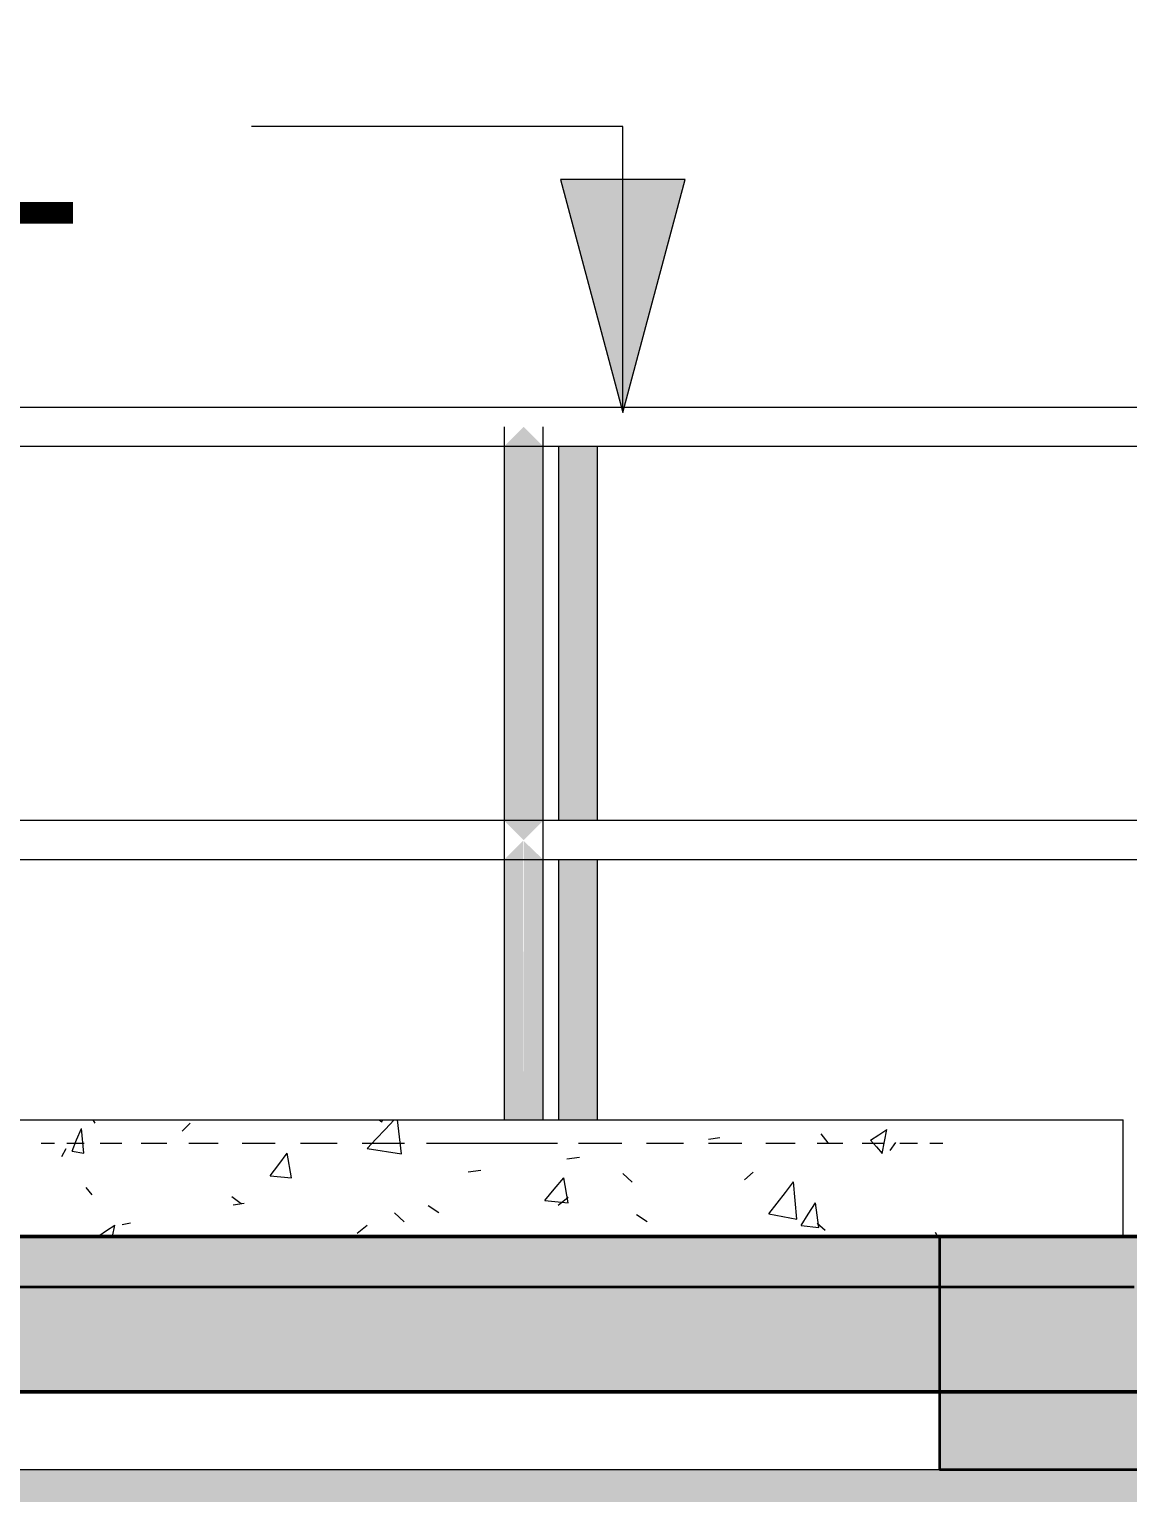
# Model space of a CAD drawing. Header units: millimetres. Extents: x -29259 to 87313, y -139821 to 46728.
# Drawn here: x 6815 to 8230, y -80781 to -78898 of the extents above; entities that cross this region are included whole.
import ezdxf

# ---------------------------------------------------------------- set-up
doc = ezdxf.new("R2010")
doc.units = ezdxf.units.MM
doc.linetypes.add('Centre', pattern=[31.75, 6.35, -4.7625, 15.875, -4.7625])
for name, color, linetype, lineweight in [('A-FLOR', 192, 'Continuous', 9), ('A-FLOR-HRAL', 11, 'Continuous', 9), ('A-FLOR-LEVL', 51, 'Continuous', 9), ('A-FLOR-PATT', 8, 'Continuous', 18), ('A-WALL', 113, 'Continuous', 18), ('A-WALL-PATT', 111, 'Continuous', 18), ('FF - R6 - Mech - Copy_dwg', 8, 'Continuous', 9), ('FF-BREAK THROUGH_dwg', 8, 'Continuous', 9), ('G-ANNO-TEXT', 231, 'Continuous', 9), ('Proposed Equipment', 1, 'Continuous', 9), ('S-BEAM', 12, 'Continuous', 9), ('S-COLS', 52, 'Continuous', 18)]:
    doc.layers.add(name, color=color, linetype=linetype, lineweight=lineweight)
doc.styles.add('Century Gothic_2', font='GOTHIC.TTF', dxfattribs={"width": 0.8, "height": 300})

# ---------------------------------------------------------------- blocks, each defined once
blk = doc.blocks.new('FP_14-SECTION AA')
at = {"layer": 'A-WALL-PATT', "color": 254, "lineweight": 9}
for p, q in [((10290.1, 3600), (10292.7, 3595.8)), ((10658.9, 3600), (10662.6, 3597.4)), ((10662.6, 3597.4), (10663.5, 3600)), ((10666.6, 3587.7), (10678.2, 3600)), ((10687.6, 3556), (10682.6, 3600)), ((10269.4, 3574.3), (10275.5, 3588.9)), ((10278.5, 3557.1), (10275.5, 3588.9)), ((10405.5, 3585.3), (10415.7, 3595.5)), ((10655, 3575.3), (10666.6, 3587.7)), ((11227.8, 3581.9), (11236.7, 3570.5)), ((11291.7, 3573.8), (11302.4, 3580.6)), ((11302.4, 3580.6), (11312.6, 3587.4)), ((11306.7, 3556.7), (11312.6, 3587.4)), ((10250.3, 3552.8), (10256.1, 3563)), ((10263.5, 3559.7), (10269.4, 3574.3)), ((10643.6, 3563), (10655, 3575.3)), ((10643.6, 3563), (10687.6, 3556)), ((11083.1, 3575), (11097.8, 3577.2)), ((11291.7, 3573.8), (11299.3, 3565.2)), ((11299.3, 3565.2), (11306.7, 3556.7)), ((11316.9, 3560.7), (11324.1, 3570.9)), ((10263.5, 3559.7), (10278.5, 3557.1)), ((10518.8, 3527.9), (10529.7, 3542.4)), ((10529.7, 3542.4), (10540.7, 3557)), ((10546, 3525.2), (10540.7, 3557)), ((10900.5, 3549.7), (10916.9, 3551.9)), ((10518.8, 3527.9), (10546, 3525.2)), ((10773.5, 3532.9), (10790.1, 3535.1)), ((10884.4, 3510.6), (10896.6, 3525.2)), ((10902.4, 3493.3), (10896.6, 3525.2)), ((10972.7, 3531), (10984.6, 3519.7)), ((11129.2, 3522.6), (11140.4, 3532.8)), ((10281.4, 3512.7), (10288.9, 3503.6)), ((10872.2, 3496), (10884.4, 3510.6)), ((11171.6, 3492.6), (11182.1, 3506.4)), ((11182.1, 3506.4), (11192.4, 3520.1)), ((11196.8, 3471.9), (11192.4, 3520.1)), ((10469.4, 3501.2), (10481.3, 3492.2)), ((10471.1, 3490.7), (10485.2, 3492.9)), ((10721.9, 3489.7), (10736, 3480.7)), ((10872.2, 3496), (10902.4, 3493.3)), ((10889.3, 3490.1), (10902.5, 3500.3)), ((11160.9, 3478.9), (11171.6, 3492.6)), ((11211.6, 3478.7), (11220.7, 3493.3)), ((11225, 3461.4), (11220.7, 3493.3)), ((10328.2, 3465.4), (10338.9, 3467.6)), ((10678.9, 3480.2), (10691.1, 3468.8)), ((10990.4, 3478.3), (11003.9, 3469.3)), ((11160.9, 3478.9), (11196.8, 3471.9)), ((11202.4, 3464.1), (11211.6, 3478.7)), ((11223, 3466.8), (11233.3, 3457.8)), ((10263.5, 3450), (10266.4, 3450.8)), ((10297.8, 3450.6), (10308, 3457.4)), ((10297.8, 3450.6), (10298.3, 3450)), ((10308, 3457.4), (10318.7, 3464.3)), ((10315.8, 3450), (10318.7, 3464.3)), ((10630.7, 3454.3), (10643.5, 3464.5)), ((11202.4, 3464.1), (11225, 3461.4)), ((11374.9, 3455.4), (11377.9, 3450))]:
    blk.add_line(p, q, dxfattribs=at)
blk = doc.blocks.new('Roaster Building_ST_RVT2022_detached_rvt-1-SECTION AA')
at = {"layer": 'S-BEAM', "lineweight": 5}
blk.add_hatch(color=256, dxfattribs=at).paths.add_polyline_path([(11555.1, 3150), (11680.5, 3150), (11680.5, 3450), (11380.5, 3450), (11380.5, 3150)])
at = {"layer": 'A-FLOR', "color": 90, "lineweight": 35}
for p, q in [((11781.2, 3450), (8789.6, 3450)), ((8789.6, 3250), (11781.2, 3250))]:
    blk.add_line(p, q, dxfattribs=at)
at = {"layer": 'A-WALL', "color": 250, "lineweight": 9}
blk.add_line((10218.1, 3600), (11390.7, 3600), dxfattribs=at)
at = {"layer": 'S-BEAM', "color": 90, "lineweight": 35}
for p, q in [((11631.1, 3450), (11380.5, 3450)), ((11380.5, 3450), (11380.5, 3150)), ((11380.5, 3150), (11680.5, 3150))]:
    blk.add_line(p, q, dxfattribs=at)
at = {"layer": 'S-BEAM', "color": 250}
blk.add_line((9350.9, 3150), (11380.5, 3150), dxfattribs=at)
at = {"layer": 'S-COLS', "color": 250, "lineweight": 9}
for p, q in [((9991.9, 3600), (10218.4, 3600)), ((11390.4, 3600), (11616.9, 3600)), ((11616.9, 3450), (11616.9, 3600))]:
    blk.add_line(p, q, dxfattribs=at)
at = {"layer": 'A-WALL', "color": 250, "lineweight": 9}
blk.add_blockref('FP_14-SECTION AA', (0, 0), dxfattribs=at)
blk = doc.blocks.new('Roaster Building_ST_RVT2022 _SST__rvt-1-SECTION AA')
at = {"layer": 'A-FLOR-PATT', "lineweight": 9}
h = blk.add_hatch(color=254, dxfattribs=at)
h.paths.add_polyline_path([(9877.7, 3250), (11781.2, 3250), (11781.2, 3450), (8789.6, 3450), (8789.6, 3250), (9784.5, 3250)])
h.paths.add_polyline_path([(5777.2, 3250), (6270, 3250), (6270, 3450), (5750, 3450), (5750, 3250)])
h.paths.add_polyline_path([(6600, 3250), (6812.2, 3250), (6812.2, 3450), (6600, 3450), (6600, 3315.1)])
h.paths.add_polyline_path([(13900, 3250), (13900, 3385), (14300, 3385), (14300, 3450), (13618.8, 3450), (13618.8, 3250), (13884.9, 3250)])
at = {"layer": 'S-BEAM', "lineweight": 5}
blk.add_hatch(color=50, dxfattribs=at).paths.add_polyline_path([(6300, 2850), (13700, 2850), (13700, 3150), (6300, 3150), (6300, 3131.1)])
at = {"layer": 'A-FLOR', "color": 255, "lineweight": 50}
for p, q in [((11781.2, 3450), (8789.6, 3450)), ((8789.6, 3250), (11781.2, 3250))]:
    blk.add_line(p, q, dxfattribs=at)
blk = doc.blocks.new('FF-BREAK THROUGH_dwg-775165-SECTION AA')
at = {"color": 30, "lineweight": 9}
for p, q in [((0, 3450), (13700, 3450)), ((6300, 3450), (13621, 3450))]:
    blk.add_line(p, q, dxfattribs=at)
at = {"color": 30, "lineweight": 9, "flags": 128}
blk.add_lwpolyline([(14300, 3450), (13700, 3450), (6300, 3450)], dxfattribs=at)
blk = doc.blocks.new('FF - R6 - Mech - Copy_dwg_A$C7f554317-775355-SECTION AA')
at = {"layer": 'Proposed Equipment'}
for p, q in [((10229.2, 3450), (10209.3, 3450)), ((10209.3, 3450), (10229.2, 3450)), ((10229.2, 3450), (10209.3, 3450)), ((10209.3, 3450), (10229.2, 3450)), ((10219, 3450), (10214, 3450)), ((10214, 3450), (10219, 3450)), ((10219, 3450), (10214, 3450)), ((10214, 3450), (10219, 3450)), ((10214.2, 3450), (10219.9, 3450)), ((10219.9, 3450), (10214.2, 3450)), ((10219, 3450), (10240.3, 3450)), ((10219, 3450), (10240.3, 3450)), ((10219, 3450), (10259.7, 3450)), ((10219, 3450), (10231.6, 3450)), ((10219, 3450), (10221.3, 3450)), ((10219, 3450), (10221.3, 3450)), ((10562, 3450), (10258.1, 3450)), ((10258.1, 3450), (10562, 3450)), ((10280.3, 3450), (10260.4, 3450)), ((10260.4, 3450), (10280.3, 3450)), ((10280.3, 3450), (10260.4, 3450)), ((10260.4, 3450), (10280.3, 3450)), ((10260.7, 3450), (10276.2, 3450)), ((10276.2, 3450), (10260.7, 3450)), ((10347, 3450), (10368.1, 3450)), ((10368.1, 3450), (10347, 3450)), ((10368.9, 3450), (10349, 3450)), ((10349, 3450), (10368.9, 3450)), ((10368.9, 3450), (10349, 3450)), ((10349, 3450), (10368.9, 3450)), ((10464, 3450), (10354, 3450)), ((10449.9, 3450), (10471, 3450)), ((10471, 3450), (10449.9, 3450)), ((10471.1, 3450), (10451.2, 3450)), ((10451.2, 3450), (10471.1, 3450)), ((10471.1, 3450), (10451.2, 3450)), ((10451.2, 3450), (10471.1, 3450)), ((10559.7, 3450), (10539.8, 3450)), ((10539.8, 3450), (10559.7, 3450)), ((10559.7, 3450), (10539.8, 3450)), ((10539.8, 3450), (10559.7, 3450)), ((10541.8, 3450), (10557.3, 3450)), ((10557.3, 3450), (10541.8, 3450)), ((10558.3, 3450), (10599, 3450)), ((10558.5, 3450), (10558.5, 3450)), ((10560.5, 3450), (10560.5, 3450)), ((10578.2, 3450), (10586.4, 3450)), ((10600, 3450), (10586.4, 3450)), ((10599, 3450), (10586.4, 3450)), ((10589.6, 3450), (10599, 3450)), ((10599, 3450), (10589.6, 3450)), ((10610.8, 3450), (10590.9, 3450)), ((10590.9, 3450), (10610.8, 3450)), ((10610.8, 3450), (10590.9, 3450)), ((10590.9, 3450), (10610.8, 3450)), ((10603.8, 3450), (10598.1, 3450)), ((10598.1, 3450), (10603.8, 3450)), ((10598.5, 3450), (10599, 3450)), ((10598.5, 3450), (10599, 3450)), ((10598.5, 3450), (10608.5, 3450)), ((10598.5, 3450), (10608.5, 3450)), ((10600, 3450), (10625.5, 3450)), ((10625.5, 3450), (10634.4, 3450)), ((10632.5, 3450), (10625.5, 3450)), ((10691, 3450), (10627, 3450)), ((10627, 3450), (10630.8, 3450)), ((10651, 3450), (10631, 3450)), ((10631.1, 3450), (10642.5, 3450)), ((10642.5, 3450), (10631.1, 3450)), ((10631.3, 3450), (10640, 3450)), ((10640, 3450), (10631.3, 3450)), ((10631.3, 3450), (10639.1, 3450)), ((10639.1, 3450), (10631.3, 3450)), ((10631.5, 3450), (10631.5, 3450)), ((10632.3, 3450), (10649.8, 3450)), ((10634.3, 3450), (10634.3, 3450)), ((10774.5, 3450), (10635.1, 3450)), ((10774.5, 3450), (10635.1, 3450)), ((10774.5, 3450), (10635.1, 3450)), ((10774.5, 3450), (10635.2, 3450)), ((10774.5, 3450), (10635.2, 3450)), ((10774.5, 3450), (10635.2, 3450)), ((10774.5, 3450), (10635.2, 3450)), ((10651.3, 3450), (10691, 3450)), ((10671.5, 3450), (10671.5, 3450)), ((10686.5, 3450), (10686.5, 3450)), ((10691, 3450), (10809.5, 3450)), ((10691, 3450), (10809.5, 3450)), ((10726.5, 3450), (10726.5, 3450)), ((10741.5, 3450), (10741.5, 3450)), ((10865, 3450), (10774.5, 3450)), ((10774.5, 3450), (10842, 3450)), ((10809.5, 3450), (10809.5, 3450)), ((10809.5, 3450), (10809.5, 3450)), ((10809.5, 3450), (10830.5, 3450)), ((10830.5, 3450), (10809.5, 3450)), ((10828, 3450), (10812, 3450)), ((10812, 3450), (10828, 3450)), ((10812, 3450), (10813.2, 3450)), ((10813.2, 3450), (10812, 3450)), ((10813.1, 3450), (10813, 3450)), ((10813, 3450), (10813.1, 3450)), ((10813.1, 3450), (10818.6, 3450)), ((10818.6, 3450), (10813.1, 3450)), ((10814, 3450), (10820, 3450)), ((10820, 3450), (10814, 3450)), ((10814, 3450), (10820, 3450)), ((10820, 3450), (10814, 3450)), ((10815, 3450), (10815.1, 3450)), ((10815.1, 3450), (10815, 3450)), ((10815.1, 3450), (10818.6, 3450)), ((10818.6, 3450), (10815.1, 3450)), ((10824, 3450), (10818, 3450)), ((10818, 3450), (10824, 3450)), ((10824, 3450), (10818, 3450)), ((10818, 3450), (10824, 3450)), ((10823, 3450), (10818.5, 3450)), ((10818.5, 3450), (10823, 3450)), ((10823, 3450), (10818.5, 3450)), ((10818.5, 3450), (10823, 3450)), ((10821.4, 3450), (10818.6, 3450)), ((10818.6, 3450), (10821.4, 3450)), ((10826, 3450), (10820, 3450)), ((10820, 3450), (10826, 3450)), ((10826, 3450), (10820, 3450)), ((10820, 3450), (10826, 3450)), ((10821.4, 3450), (10824.9, 3450)), ((10821.4, 3450), (10826.9, 3450)), ((10824.9, 3450), (10821.4, 3450)), ((10826.9, 3450), (10821.4, 3450)), ((10824.5, 3450), (10824.5, 3450)), ((10824.5, 3450), (10824.5, 3450)), ((10824.9, 3450), (10825, 3450)), ((10825, 3450), (10824.9, 3450)), ((10826.8, 3450), (10828, 3450)), ((10828, 3450), (10826.8, 3450)), ((10827, 3450), (10826.9, 3450)), ((10826.9, 3450), (10827, 3450)), ((10826.9, 3450), (10840, 3450)), ((10826.9, 3450), (10840, 3450)), ((10830.5, 3450), (10830.5, 3450)), ((10830.5, 3450), (10830.5, 3450)), ((10851.3, 3450), (10840, 3450)), ((10840, 3450), (10850.5, 3450)), ((10851.3, 3450), (10840, 3450)), ((10840, 3450), (10850.5, 3450)), ((10848.9, 3450), (10840, 3450)), ((10851.3, 3450), (10840, 3450)), ((10840, 3450), (10850.5, 3450)), ((10840, 3450), (10849.6, 3450)), ((10848.9, 3450), (10853, 3450)), ((10853, 3450), (10852.5, 3450)), ((10853, 3450), (10853, 3450))]:
    blk.add_line(p, q, dxfattribs=at)
at = {"layer": 'Proposed Equipment', "flags": 128}
for points in [[(10259.7, 3450), (10240.3, 3450), (10231.6, 3450)], [(10586.4, 3450), (10577.7, 3450), (10558.3, 3450)], [(10625.5, 3450), (10634.5, 3450), (10634.3, 3450), (10635.2, 3450), (10635, 3450)], [(10774.5, 3450), (10741.5, 3450), (10741.5, 3450), (10741.5, 3450), (10726.5, 3450), (10726.5, 3450), (10726.5, 3450), (10686.5, 3450), (10686.5, 3450), (10686.5, 3450), (10671.5, 3450), (10671.5, 3450), (10671.5, 3450), (10635, 3450)], [(10774.5, 3450), (10741.5, 3450), (10741.5, 3450), (10726.5, 3450), (10726.5, 3450), (10686.5, 3450), (10686.5, 3450), (10671.5, 3450), (10671.5, 3450), (10635.2, 3450)], [(10772.2, 3450), (10772.6, 3450), (10774.5, 3450)], [(10828, 3450), (10822, 3450), (10818, 3450), (10812, 3450)], [(10812, 3450), (10818, 3450), (10822, 3450), (10828, 3450)], [(10812, 3450), (10818, 3450), (10822, 3450), (10828, 3450)], [(10828, 3450), (10822, 3450), (10818, 3450), (10812, 3450)], [(10821.3, 3450), (10818.7, 3450), (10818.6, 3450)], [(10821.3, 3450), (10821.4, 3450), (10818.7, 3450)]]:
    blk.add_lwpolyline(points, dxfattribs=at)
at = {"layer": 'Proposed Equipment'}
for points in [[(10241.7, 3450), (10241.2, 3450), (10240.8, 3450), (10240.3, 3450)], [(10240.3, 3450), (10240.8, 3450), (10241.2, 3450), (10241.7, 3450)], [(10600, 3450), (10608.5, 3450), (10617, 3450), (10625.5, 3450)], [(10600, 3450), (10608.5, 3450), (10617, 3450), (10625.5, 3450)], [(10600, 3450), (10608.5, 3450), (10617, 3450), (10625.5, 3450)], [(10600, 3450), (10608.5, 3450), (10617, 3450), (10625.5, 3450)], [(10632.5, 3450), (10633.3, 3450), (10634.2, 3450), (10635, 3450)], [(10632.5, 3450), (10633.4, 3450), (10634.2, 3450), (10635.1, 3450)], [(10632.5, 3450), (10633.4, 3450), (10634.2, 3450), (10635.1, 3450)], [(10632.5, 3450), (10633.3, 3450), (10634.2, 3450), (10635, 3450)], [(10632.5, 3450), (10633.3, 3450), (10634.2, 3450), (10635, 3450)], [(10632.5, 3450), (10633.3, 3450), (10634.2, 3450), (10635, 3450)], [(10635, 3450), (10634.2, 3450), (10633.3, 3450), (10632.5, 3450)], [(10811.3, 3450), (10811.2, 3450), (10811.2, 3450), (10811.2, 3450)], [(10811.2, 3450), (10811.2, 3450), (10811.2, 3450), (10811.3, 3450)], [(10813, 3450), (10812.9, 3450), (10812.9, 3450), (10812.8, 3450)], [(10812.8, 3450), (10812.9, 3450), (10812.9, 3450), (10813, 3450)], [(10827.2, 3450), (10827.1, 3450), (10827.1, 3450), (10827, 3450)], [(10827, 3450), (10827.1, 3450), (10827.1, 3450), (10827.2, 3450)], [(10828.8, 3450), (10828.8, 3450), (10828.8, 3450), (10828.7, 3450)], [(10828.8, 3450), (10828.8, 3450), (10828.8, 3450), (10828.7, 3450)], [(10828.7, 3450), (10828.8, 3450), (10828.8, 3450), (10828.8, 3450)]]:
    blk.add_open_spline(points, degree=3, dxfattribs=at)
for points, weights in [([(10576.5, 3450), (10577.3, 3450), (10578.2, 3450)], [1.01856435682, 1.00944496962, 1.00000000045]), ([(10632.5, 3450), (10633.7, 3450), (10635.1, 3450)], [1.0124830609, 1.02773870125, 1.04169933554]), ([(10634.3, 3450), (10634.7, 3450), (10635, 3450)], [1.01069611649, 1.01439356636, 1.01800689668])]:
    blk.add_rational_spline(points, weights, degree=2, dxfattribs=at)
for points, knots in [([(10589.8, 3450), (10590.8, 3450), (10591.8, 3450), (10594.7, 3450), (10596.6, 3450), (10598.5, 3450)], [3.621811, 3.621811, 3.621811, 3.621811, 4.783727, 4.783727, 6.996747, 6.996747, 6.996747, 6.996747]), ([(10598.5, 3450), (10596.6, 3450), (10594.7, 3450), (10591.8, 3450), (10590.8, 3450), (10589.8, 3450)], [-6.993408, -6.993408, -6.993408, -6.993408, -4.783475, -4.783475, -3.621627, -3.621627, -3.621627, -3.621627]), ([(10641, 3450), (10639.7, 3450), (10638.3, 3450), (10635.8, 3450), (10634.7, 3450), (10632.8, 3450), (10632.1, 3450), (10631, 3450), (10630.8, 3450), (10630.8, 3450)], [-6.201758, -6.201758, -6.201758, -6.201758, -5.814128, -5.814128, -5.426499, -5.426499, -5.038909, -5.038909, -4.651318, -4.651318, -4.651318, -4.651318]), ([(10631.1, 3450), (10631.9, 3450), (10632.8, 3450), (10634.5, 3450), (10635.3, 3450), (10637.8, 3450), (10639.3, 3450), (10641.3, 3450), (10642, 3450), (10642.6, 3450)], [-8.152519, -8.152519, -8.152519, -8.152519, -7.906724, -7.906724, -7.651628, -7.651628, -7.141435, -7.141435, -6.798416, -6.798416, -6.798416, -6.798416]), ([(10642.6, 3450), (10642, 3450), (10641.3, 3450), (10639.3, 3450), (10637.8, 3450), (10635.3, 3450), (10634.5, 3450), (10632.8, 3450), (10631.9, 3450), (10631.1, 3450)], [-5.444314, -5.444314, -5.444314, -5.444314, -5.101295, -5.101295, -4.591103, -4.591103, -4.336006, -4.336006, -4.090212, -4.090212, -4.090212, -4.090212]), ([(10635, 3450), (10635, 3450), (10635, 3450), (10635, 3450), (10635.1, 3450), (10635.1, 3450), (10635.1, 3450), (10635.1, 3450), (10635.2, 3450), (10635.2, 3450), (10635.2, 3450), (10635.2, 3450), (10635.2, 3450), (10635.2, 3450), (10635.2, 3450), (10635.2, 3450), (10635.1, 3450), (10635.1, 3450), (10635.1, 3450), (10635.1, 3450), (10635.1, 3450)], [-0.0174148, -0.0174148, -0.0174148, -0.0174148, 0, 0, 0, 0.0307623, 0.0307623, 0.0615246, 0.0615246, 0.0918943, 0.0918943, 0.122264, 0.122264, 0.1526337, 0.1526337, 0.1830034, 0.1830034, 0.2137657, 0.2137657, 0.2263952, 0.2263952, 0.2263952, 0.2263952]), ([(10635, 3450), (10635, 3450), (10635, 3450), (10635, 3450), (10635.1, 3450), (10635.1, 3450), (10635.1, 3450), (10635.1, 3450), (10635.2, 3450), (10635.2, 3450), (10635.2, 3450), (10635.2, 3450), (10635.2, 3450), (10635.2, 3450), (10635.2, 3450), (10635.2, 3450), (10635.1, 3450), (10635.1, 3450), (10635.1, 3450), (10635.1, 3450), (10635.1, 3450)], [-0.01237, -0.01237, -0.01237, -0.01237, 0, 0, 0, 0.0307623, 0.0307623, 0.0615246, 0.0615246, 0.0918943, 0.0918943, 0.122264, 0.122264, 0.1526337, 0.1526337, 0.1830034, 0.1830034, 0.2137657, 0.2137657, 0.2314328, 0.2314328, 0.2314328, 0.2314328]), ([(10635, 3450), (10635, 3450), (10635, 3450), (10635, 3450), (10635.1, 3450), (10635.1, 3450), (10635.1, 3450), (10635.1, 3450), (10635.2, 3450), (10635.2, 3450), (10635.2, 3450), (10635.2, 3450), (10635.2, 3450), (10635.2, 3450), (10635.2, 3450), (10635.2, 3450), (10635.1, 3450), (10635.1, 3450), (10635.1, 3450), (10635.1, 3450), (10635, 3450)], [-0.0073156, -0.0073156, -0.0073156, -0.0073156, 0, 0, 0, 0.0307623, 0.0307623, 0.0615246, 0.0615246, 0.0918943, 0.0918943, 0.122264, 0.122264, 0.1526337, 0.1526337, 0.1830034, 0.1830034, 0.2137657, 0.2137657, 0.2364772, 0.2364772, 0.2364772, 0.2364772]), ([(10635, 3450), (10635, 3450), (10635, 3450), (10635, 3450), (10635.1, 3450), (10635.1, 3450), (10635.1, 3450), (10635.1, 3450), (10635.2, 3450), (10635.2, 3450), (10635.2, 3450), (10635.2, 3450), (10635.2, 3450), (10635.2, 3450), (10635.2, 3450), (10635.2, 3450), (10635.1, 3450), (10635.1, 3450), (10635.1, 3450), (10635.1, 3450), (10635, 3450)], [-0.0022085, -0.0022085, -0.0022085, -0.0022085, 0, 0, 0, 0.0307623, 0.0307623, 0.0615246, 0.0615246, 0.0918943, 0.0918943, 0.122264, 0.122264, 0.1526337, 0.1526337, 0.1830034, 0.1830034, 0.2137657, 0.2137657, 0.2415707, 0.2415707, 0.2415707, 0.2415707]), ([(10635, 3450), (10635, 3450), (10635, 3450), (10635, 3450), (10635.1, 3450), (10635.1, 3450), (10635.1, 3450), (10635.1, 3450), (10635.2, 3450), (10635.2, 3450), (10635.2, 3450), (10635.2, 3450), (10635.2, 3450), (10635.2, 3450), (10635.2, 3450), (10635.2, 3450), (10635.1, 3450), (10635.1, 3450), (10635.1, 3450), (10635.1, 3450), (10635.1, 3450)], [-0.0224917, -0.0224917, -0.0224917, -0.0224917, 0, 0, 0, 0.0307623, 0.0307623, 0.0615246, 0.0615246, 0.0918943, 0.0918943, 0.122264, 0.122264, 0.1526337, 0.1526337, 0.1830034, 0.1830034, 0.2137657, 0.2137657, 0.2213227, 0.2213227, 0.2213227, 0.2213227]), ([(10651.3, 3450), (10651.3, 3450), (10651, 3450), (10649.9, 3450), (10649.2, 3450), (10647.3, 3450), (10646.2, 3450), (10643.7, 3450), (10642.3, 3450), (10641, 3450)], [-1.550439, -1.550439, -1.550439, -1.550439, -1.162849, -1.162849, -0.775259, -0.775259, -0.387629, -0.387629, 0, 0, 0, 0]), ([(10809.5, 3450), (10809.5, 3450), (10809.5, 3450), (10809.5, 3450), (10809.6, 3450), (10809.9, 3450), (10810.1, 3450), (10810.4, 3450), (10810.6, 3450), (10811, 3450), (10811.1, 3450), (10811.2, 3450)], [0.3470417, 0.3470417, 0.3470417, 0.3470417, 0.3550728, 0.3550728, 0.4443708, 0.4443708, 0.5177198, 0.5177198, 0.580134, 0.580134, 0.6053015, 0.6053015, 0.6053015, 0.6053015]), ([(10811.2, 3450), (10811.1, 3450), (10811, 3450), (10810.6, 3450), (10810.5, 3450), (10810.1, 3450), (10809.9, 3450), (10809.7, 3450), (10809.6, 3450), (10809.5, 3450), (10809.5, 3450), (10809.5, 3450)], [0.6645819, 0.6645819, 0.6645819, 0.6645819, 0.6903646, 0.6903646, 0.7484747, 0.7484747, 0.817181, 0.817181, 0.9006985, 0.9006985, 0.9313311, 0.9313311, 0.9313311, 0.9313311]), ([(10810.6, 3450), (10810.6, 3450), (10810.6, 3450), (10810.6, 3450), (10810.7, 3450), (10810.8, 3450), (10810.8, 3450), (10810.9, 3450), (10811, 3450), (10811.1, 3450), (10811.1, 3450), (10811.1, 3450)], [-0.00036241, -0.00036241, -0.00036241, -0.00036241, 0, 0, 0.01604487, 0.01604487, 0.03179086, 0.03179086, 0.05035722, 0.05035722, 0.07247773, 0.07247773, 0.07247773, 0.07247773]), ([(10810.6, 3450), (10810.6, 3450), (10810.7, 3450), (10810.7, 3450), (10810.8, 3450), (10810.8, 3450), (10810.8, 3450), (10810.8, 3450), (10810.8, 3450), (10810.9, 3450), (10810.9, 3450), (10810.9, 3450), (10811, 3450), (10811, 3450), (10811, 3450), (10811, 3450), (10811.1, 3450), (10811.1, 3450), (10811.1, 3450)], [0, 0, 0, 0, 0.25, 0.25, 0.25, 0.375, 0.375, 0.375, 0.5, 0.5, 0.5, 0.625, 0.625, 0.625, 0.75, 0.75, 0.75, 1, 1, 1, 1]), ([(10811.1, 3450), (10811.2, 3450), (10811.2, 3450), (10811.2, 3450), (10811.2, 3450), (10811.2, 3450), (10811.2, 3450), (10811.2, 3450), (10811.2, 3450), (10811.2, 3450), (10811.2, 3450), (10811.3, 3450), (10811.3, 3450), (10811.3, 3450), (10811.3, 3450), (10811.3, 3450)], [0.00002746, 0.00002746, 0.00002746, 0.00002746, 0.01222691, 0.01222691, 0.01222691, 0.01719964, 0.01719964, 0.01719964, 0.02466739, 0.02466739, 0.02466739, 0.03698889, 0.03698889, 0.03698889, 0.04936363, 0.04936363, 0.04936363, 0.04936363]), ([(10811.3, 3450), (10811.3, 3450), (10811.3, 3450), (10811.3, 3450), (10811.2, 3450), (10811.2, 3450), (10811.2, 3450), (10811.2, 3450), (10811.2, 3450), (10811.1, 3450)], [0.00000002, 0.00000002, 0.00000002, 0.00000002, 0.0123165, 0.0123165, 0.02457868, 0.02457868, 0.0369766, 0.0369766, 0.04916506, 0.04916506, 0.04916506, 0.04916506]), ([(10812.7, 3450), (10812.7, 3450), (10812.7, 3450), (10812.1, 3450), (10811.7, 3450), (10811.3, 3450)], [0.2299188, 0.2299188, 0.2299188, 0.2299188, 0.2410744, 0.2410744, 0.4752981, 0.4752981, 0.4752981, 0.4752981]), ([(10811.3, 3450), (10811.3, 3450), (10811.4, 3450), (10811.6, 3450), (10811.8, 3450), (10812, 3450)], [0.5539083, 0.5539083, 0.5539083, 0.5539083, 0.5824663, 0.5824663, 0.6711291, 0.6711291, 0.6711291, 0.6711291]), ([(10811.3, 3450), (10811.7, 3450), (10812.1, 3450), (10812.7, 3450), (10812.7, 3450), (10812.7, 3450)], [-0.4752981, -0.4752981, -0.4752981, -0.4752981, -0.2410744, -0.2410744, -0.2299188, -0.2299188, -0.2299188, -0.2299188]), ([(10812, 3450), (10811.8, 3450), (10811.6, 3450), (10811.4, 3450), (10811.3, 3450), (10811.3, 3450)], [3.2313378, 3.2313378, 3.2313378, 3.2313378, 3.3200007, 3.3200007, 3.3485586, 3.3485586, 3.3485586, 3.3485586]), ([(10811.9, 3450), (10811.8, 3450), (10811.8, 3450), (10811.7, 3450), (10811.7, 3450), (10811.6, 3450), (10811.5, 3450), (10811.5, 3450), (10811.5, 3450), (10811.5, 3450)], [-0.18093663, -0.18093663, -0.18093663, -0.18093663, -0.16844236, -0.16844236, -0.14627135, -0.14627135, -0.11547993, -0.11547993, -0.09782676, -0.09782676, -0.09782676, -0.09782676]), ([(10811.5, 3450), (10811.5, 3450), (10811.5, 3450), (10811.6, 3450), (10811.6, 3450), (10811.7, 3450), (10811.7, 3450), (10811.9, 3450), (10811.9, 3450), (10812, 3450)], [-0.07543835, -0.07543835, -0.07543835, -0.07543835, -0.05655688, -0.05655688, -0.0376754, -0.0376754, -0.0188377, -0.0188377, 0, 0, 0, 0]), ([(10811.5, 3450), (10811.5, 3450), (10811.5, 3450), (10811.5, 3450), (10811.5, 3450), (10811.6, 3450), (10811.6, 3450), (10811.7, 3450), (10811.8, 3450), (10811.8, 3450), (10811.9, 3450), (10811.9, 3450)], [-0.2904284, -0.2904284, -0.2904284, -0.2904284, -0.28814819, -0.28814819, -0.2560913, -0.2560913, -0.23207559, -0.23207559, -0.21412787, -0.21412787, -0.2067707, -0.2067707, -0.2067707, -0.2067707]), ([(10812, 3450), (10811.9, 3450), (10811.9, 3450), (10811.7, 3450), (10811.7, 3450), (10811.6, 3450), (10811.6, 3450), (10811.5, 3450), (10811.5, 3450), (10811.5, 3450)], [-0.15113362, -0.15113362, -0.15113362, -0.15113362, -0.13229592, -0.13229592, -0.11345822, -0.11345822, -0.09457674, -0.09457674, -0.07569526, -0.07569526, -0.07569526, -0.07569526]), ([(10811.9, 3450), (10811.9, 3450), (10811.9, 3450), (10812, 3450), (10812, 3450), (10812, 3450)], [-0.01245138, -0.01245138, -0.01245138, -0.01245138, -0.00628408, -0.00628408, -0.00006463, -0.00006463, -0.00006463, -0.00006463]), ([(10812, 3450), (10812, 3450), (10812, 3450), (10811.9, 3450), (10811.9, 3450), (10811.9, 3450)], [-0.01238665, -0.01238665, -0.01238665, -0.01238665, -0.00616603, -0.00616603, 0, 0, 0, 0]), ([(10812, 3450), (10812, 3450), (10812, 3450), (10812, 3450), (10812.1, 3450), (10812.1, 3450)], [0.000177493, 0.000177493, 0.000177493, 0.000177493, 0.003996767, 0.003996767, 0.008025978, 0.008025978, 0.008025978, 0.008025978]), ([(10812.1, 3450), (10812.1, 3450), (10812, 3450), (10812, 3450), (10812, 3450), (10812, 3450)], [0.000027757, 0.000027757, 0.000027757, 0.000027757, 0.004057544, 0.004057544, 0.007875856, 0.007875856, 0.007875856, 0.007875856]), ([(10812.3, 3450), (10812.3, 3450), (10812.3, 3450), (10812.2, 3450), (10812.1, 3450), (10812.1, 3450)], [0.00005577, 0.00005577, 0.00005577, 0.00005577, 0.00711287, 0.00711287, 0.01192387, 0.01192387, 0.01192387, 0.01192387]), ([(10812.1, 3450), (10812.1, 3450), (10812.2, 3450), (10812.2, 3450), (10812.3, 3450), (10812.3, 3450)], [0.00044711, 0.00044711, 0.00044711, 0.00044711, 0.01626963, 0.01626963, 0.0415845, 0.0415845, 0.0415845, 0.0415845]), ([(10812.8, 3450), (10812.8, 3450), (10812.8, 3450), (10812.8, 3450), (10812.8, 3450), (10812.7, 3450), (10812.7, 3450)], [0.10119705, 0.10119705, 0.10119705, 0.10119705, 0.10923505, 0.10923505, 0.10923505, 0.11921838, 0.11921838, 0.11921838, 0.11921838]), ([(10812.7, 3450), (10812.7, 3450), (10812.7, 3450), (10812.8, 3450), (10812.8, 3450), (10812.8, 3450), (10812.8, 3450), (10812.8, 3450), (10812.8, 3450), (10812.8, 3450)], [0.17279983, 0.17279983, 0.17279983, 0.17279983, 0.17979368, 0.17979368, 0.17979368, 0.18737958, 0.18737958, 0.18737958, 0.19080344, 0.19080344, 0.19080344, 0.19080344]), ([(10813.2, 3450), (10813.3, 3450), (10813.4, 3450), (10813.6, 3450), (10813.7, 3450), (10813.7, 3450)], [0.91397136, 0.91397136, 0.91397136, 0.91397136, 0.96939702, 0.96939702, 1.01092617, 1.01092617, 1.01092617, 1.01092617]), ([(10813.7, 3450), (10813.7, 3450), (10813.7, 3450), (10813.5, 3450), (10813.4, 3450), (10813.2, 3450)], [0.50596114, 0.50596114, 0.50596114, 0.50596114, 0.52809067, 0.52809067, 0.59978261, 0.59978261, 0.59978261, 0.59978261]), ([(10813.7, 3450), (10813.8, 3450), (10813.8, 3450), (10814, 3450), (10814.2, 3450), (10814.4, 3450)], [2.9880389, 2.9880389, 2.9880389, 2.9880389, 3.0087212, 3.0087212, 3.1126888, 3.1126888, 3.1126888, 3.1126888]), ([(10814.4, 3450), (10814.2, 3450), (10814, 3450), (10813.8, 3450), (10813.8, 3450), (10813.7, 3450)], [0.3781812, 0.3781812, 0.3781812, 0.3781812, 0.4821488, 0.4821488, 0.5028312, 0.5028312, 0.5028312, 0.5028312]), ([(10814.4, 3450), (10814.5, 3450), (10814.6, 3450), (10814.7, 3450), (10814.7, 3450), (10814.7, 3450)], [0.64366703, 0.64366703, 0.64366703, 0.64366703, 0.71662295, 0.71662295, 0.7419825, 0.7419825, 0.7419825, 0.7419825]), ([(10814.7, 3450), (10814.7, 3450), (10814.7, 3450), (10814.6, 3450), (10814.5, 3450), (10814.4, 3450)], [0.26079077, 0.26079077, 0.26079077, 0.26079077, 0.2972493, 0.2972493, 0.35560635, 0.35560635, 0.35560635, 0.35560635]), ([(10814.7, 3450), (10814.8, 3450), (10814.8, 3450), (10814.9, 3450), (10814.9, 3450), (10815, 3450)], [2.8116515, 2.8116515, 2.8116515, 2.8116515, 2.8442954, 2.8442954, 3.0268284, 3.0268284, 3.0268284, 3.0268284]), ([(10815, 3450), (10814.9, 3450), (10814.9, 3450), (10814.8, 3450), (10814.8, 3450), (10814.7, 3450)], [0, 0, 0, 0, 0.182533, 0.182533, 0.2151769, 0.2151769, 0.2151769, 0.2151769]), ([(10825, 3450), (10825.1, 3450), (10825.1, 3450), (10825.2, 3450), (10825.2, 3450), (10825.3, 3450)], [0, 0, 0, 0, 0.182533, 0.182533, 0.2151769, 0.2151769, 0.2151769, 0.2151769]), ([(10825.3, 3450), (10825.2, 3450), (10825.2, 3450), (10825.1, 3450), (10825.1, 3450), (10825, 3450)], [2.8116515, 2.8116515, 2.8116515, 2.8116515, 2.8442954, 2.8442954, 3.0268284, 3.0268284, 3.0268284, 3.0268284]), ([(10825.3, 3450), (10825.3, 3450), (10825.3, 3450), (10825.4, 3450), (10825.5, 3450), (10825.6, 3450)], [0.26079077, 0.26079077, 0.26079077, 0.26079077, 0.2972493, 0.2972493, 0.35560635, 0.35560635, 0.35560635, 0.35560635]), ([(10825.6, 3450), (10825.5, 3450), (10825.4, 3450), (10825.3, 3450), (10825.3, 3450), (10825.3, 3450)], [0.64366703, 0.64366703, 0.64366703, 0.64366703, 0.71662295, 0.71662295, 0.7419825, 0.7419825, 0.7419825, 0.7419825]), ([(10825.6, 3450), (10825.8, 3450), (10826, 3450), (10826.2, 3450), (10826.2, 3450), (10826.3, 3450)], [0.3781812, 0.3781812, 0.3781812, 0.3781812, 0.4821488, 0.4821488, 0.5028312, 0.5028312, 0.5028312, 0.5028312]), ([(10826.3, 3450), (10826.2, 3450), (10826.2, 3450), (10826, 3450), (10825.8, 3450), (10825.6, 3450)], [2.9880389, 2.9880389, 2.9880389, 2.9880389, 3.0087212, 3.0087212, 3.1126888, 3.1126888, 3.1126888, 3.1126888]), ([(10826.3, 3450), (10826.3, 3450), (10826.3, 3450), (10826.5, 3450), (10826.6, 3450), (10826.8, 3450)], [0.50596114, 0.50596114, 0.50596114, 0.50596114, 0.52809067, 0.52809067, 0.59978261, 0.59978261, 0.59978261, 0.59978261]), ([(10826.8, 3450), (10826.7, 3450), (10826.6, 3450), (10826.4, 3450), (10826.3, 3450), (10826.3, 3450)], [0.91397136, 0.91397136, 0.91397136, 0.91397136, 0.96939702, 0.96939702, 1.01092617, 1.01092617, 1.01092617, 1.01092617]), ([(10827.3, 3450), (10827.3, 3450), (10827.3, 3450), (10827.2, 3450), (10827.2, 3450), (10827.2, 3450), (10827.2, 3450), (10827.2, 3450), (10827.2, 3450), (10827.2, 3450)], [0.17279983, 0.17279983, 0.17279983, 0.17279983, 0.17979368, 0.17979368, 0.17979368, 0.18737958, 0.18737958, 0.18737958, 0.19080344, 0.19080344, 0.19080344, 0.19080344]), ([(10827.2, 3450), (10827.2, 3450), (10827.2, 3450), (10827.2, 3450), (10827.2, 3450), (10827.3, 3450), (10827.3, 3450)], [0.10119705, 0.10119705, 0.10119705, 0.10119705, 0.10923505, 0.10923505, 0.10923505, 0.11921838, 0.11921838, 0.11921838, 0.11921838]), ([(10828.7, 3450), (10828.3, 3450), (10827.9, 3450), (10827.3, 3450), (10827.3, 3450), (10827.3, 3450)], [-0.4752981, -0.4752981, -0.4752981, -0.4752981, -0.2410744, -0.2410744, -0.2299188, -0.2299188, -0.2299188, -0.2299188]), ([(10827.3, 3450), (10827.3, 3450), (10827.3, 3450), (10827.9, 3450), (10828.3, 3450), (10828.7, 3450)], [0.2299188, 0.2299188, 0.2299188, 0.2299188, 0.2410744, 0.2410744, 0.4752981, 0.4752981, 0.4752981, 0.4752981]), ([(10827.9, 3450), (10827.9, 3450), (10827.9, 3450), (10827.8, 3450), (10827.7, 3450), (10827.7, 3450)], [0.00044725, 0.00044725, 0.00044725, 0.00044725, 0.01626987, 0.01626987, 0.04158448, 0.04158448, 0.04158448, 0.04158448]), ([(10827.7, 3450), (10827.7, 3450), (10827.8, 3450), (10827.8, 3450), (10827.9, 3450), (10827.9, 3450)], [0.00005578, 0.00005578, 0.00005578, 0.00005578, 0.00711285, 0.00711285, 0.01192363, 0.01192363, 0.01192363, 0.01192363]), ([(10827.9, 3450), (10827.9, 3450), (10828, 3450), (10828, 3450), (10828, 3450), (10828, 3450)], [0.000027768, 0.000027768, 0.000027768, 0.000027768, 0.004057584, 0.004057584, 0.007875866, 0.007875866, 0.007875866, 0.007875866]), ([(10828, 3450), (10828, 3450), (10828, 3450), (10828, 3450), (10827.9, 3450), (10827.9, 3450)], [0.000177434, 0.000177434, 0.000177434, 0.000177434, 0.003996721, 0.003996721, 0.008025919, 0.008025919, 0.008025919, 0.008025919]), ([(10828, 3450), (10828.2, 3450), (10828.4, 3450), (10828.6, 3450), (10828.7, 3450), (10828.7, 3450)], [3.2313378, 3.2313378, 3.2313378, 3.2313378, 3.3200007, 3.3200007, 3.3485586, 3.3485586, 3.3485586, 3.3485586]), ([(10828, 3450), (10828, 3450), (10828, 3450), (10828.1, 3450), (10828.1, 3450), (10828.1, 3450)], [-0.01238665, -0.01238665, -0.01238665, -0.01238665, -0.00616603, -0.00616603, 0, 0, 0, 0]), ([(10828, 3450), (10828.1, 3450), (10828.1, 3450), (10828.3, 3450), (10828.3, 3450), (10828.4, 3450), (10828.4, 3450), (10828.5, 3450), (10828.5, 3450), (10828.5, 3450)], [-0.15113362, -0.15113362, -0.15113362, -0.15113362, -0.13229592, -0.13229592, -0.11345822, -0.11345822, -0.09457674, -0.09457674, -0.07569526, -0.07569526, -0.07569526, -0.07569526]), ([(10828.1, 3450), (10828.1, 3450), (10828.1, 3450), (10828, 3450), (10828, 3450), (10828, 3450)], [-0.01245136, -0.01245136, -0.01245136, -0.01245136, -0.00628405, -0.00628405, -0.00006461, -0.00006461, -0.00006461, -0.00006461]), ([(10828.5, 3450), (10828.5, 3450), (10828.5, 3450), (10828.4, 3450), (10828.4, 3450), (10828.3, 3450), (10828.3, 3450), (10828.1, 3450), (10828.1, 3450), (10828, 3450)], [-0.07543835, -0.07543835, -0.07543835, -0.07543835, -0.05655688, -0.05655688, -0.0376754, -0.0376754, -0.0188377, -0.0188377, 0, 0, 0, 0]), ([(10828.7, 3450), (10828.7, 3450), (10828.6, 3450), (10828.4, 3450), (10828.2, 3450), (10828, 3450)], [0.5539083, 0.5539083, 0.5539083, 0.5539083, 0.5824663, 0.5824663, 0.6711291, 0.6711291, 0.6711291, 0.6711291]), ([(10828.5, 3450), (10828.5, 3450), (10828.5, 3450), (10828.5, 3450), (10828.5, 3450), (10828.4, 3450), (10828.4, 3450), (10828.3, 3450), (10828.2, 3450), (10828.2, 3450), (10828.1, 3450), (10828.1, 3450)], [-0.2904284, -0.2904284, -0.2904284, -0.2904284, -0.28814819, -0.28814819, -0.2560913, -0.2560913, -0.23207559, -0.23207559, -0.21412787, -0.21412787, -0.2067707, -0.2067707, -0.2067707, -0.2067707]), ([(10828.1, 3450), (10828.2, 3450), (10828.2, 3450), (10828.3, 3450), (10828.3, 3450), (10828.4, 3450), (10828.5, 3450), (10828.5, 3450), (10828.5, 3450), (10828.5, 3450)], [-0.18093663, -0.18093663, -0.18093663, -0.18093663, -0.16844236, -0.16844236, -0.14627135, -0.14627135, -0.11547993, -0.11547993, -0.09782676, -0.09782676, -0.09782676, -0.09782676]), ([(10828.7, 3450), (10828.7, 3450), (10828.7, 3450), (10828.7, 3450), (10828.8, 3450), (10828.8, 3450), (10828.8, 3450), (10828.8, 3450), (10828.8, 3450), (10828.9, 3450)], [0.00000002, 0.00000002, 0.00000002, 0.00000002, 0.01231647, 0.01231647, 0.0245787, 0.0245787, 0.03697655, 0.03697655, 0.04916509, 0.04916509, 0.04916509, 0.04916509]), ([(10828.9, 3450), (10828.8, 3450), (10828.8, 3450), (10828.8, 3450), (10828.8, 3450), (10828.8, 3450), (10828.8, 3450), (10828.8, 3450), (10828.8, 3450), (10828.8, 3450), (10828.8, 3450), (10828.7, 3450), (10828.7, 3450), (10828.7, 3450), (10828.7, 3450), (10828.7, 3450)], [0.00002762, 0.00002762, 0.00002762, 0.00002762, 0.01222704, 0.01222704, 0.01222704, 0.01719998, 0.01719998, 0.01719998, 0.0246676, 0.0246676, 0.0246676, 0.03698899, 0.03698899, 0.03698899, 0.04936367, 0.04936367, 0.04936367, 0.04936367]), ([(10828.8, 3450), (10828.9, 3450), (10829, 3450), (10829.4, 3450), (10829.6, 3450), (10829.9, 3450), (10830.1, 3450), (10830.3, 3450), (10830.4, 3450), (10830.5, 3450), (10830.5, 3450), (10830.5, 3450)], [0.6645819, 0.6645819, 0.6645819, 0.6645819, 0.6903646, 0.6903646, 0.7484747, 0.7484747, 0.817181, 0.817181, 0.9006985, 0.9006985, 0.9313311, 0.9313311, 0.9313311, 0.9313311]), ([(10830.5, 3450), (10830.5, 3450), (10830.5, 3450), (10830.5, 3450), (10830.4, 3450), (10830.1, 3450), (10829.9, 3450), (10829.6, 3450), (10829.4, 3450), (10829, 3450), (10828.9, 3450), (10828.8, 3450)], [0.3470417, 0.3470417, 0.3470417, 0.3470417, 0.3550728, 0.3550728, 0.4443708, 0.4443708, 0.5177198, 0.5177198, 0.580134, 0.580134, 0.6053015, 0.6053015, 0.6053015, 0.6053015]), ([(10829.4, 3450), (10829.4, 3450), (10829.3, 3450), (10829.3, 3450), (10829.2, 3450), (10829.2, 3450), (10829.2, 3450), (10829.2, 3450), (10829.2, 3450), (10829.1, 3450), (10829.1, 3450), (10829.1, 3450), (10829, 3450), (10829, 3450), (10829, 3450), (10829, 3450), (10828.9, 3450), (10828.9, 3450), (10828.9, 3450)], [0, 0, 0, 0, 0.25, 0.25, 0.25, 0.375, 0.375, 0.375, 0.5, 0.5, 0.5, 0.625, 0.625, 0.625, 0.75, 0.75, 0.75, 1, 1, 1, 1]), ([(10829.4, 3450), (10829.4, 3450), (10829.4, 3450), (10829.4, 3450), (10829.3, 3450), (10829.2, 3450), (10829.2, 3450), (10829.1, 3450), (10829, 3450), (10828.9, 3450), (10828.9, 3450), (10828.9, 3450)], [-0.0003624, -0.0003624, -0.0003624, -0.0003624, 0, 0, 0.01604539, 0.01604539, 0.03179185, 0.03179185, 0.0503577, 0.0503577, 0.07247601, 0.07247601, 0.07247601, 0.07247601]), ([(10842, 3450), (10847.2, 3450), (10852.7, 3450), (10860.6, 3450), (10862.8, 3450), (10865, 3450)], [42.430789, 42.430789, 42.430789, 42.430789, 45.593111, 45.593111, 46.817979, 46.817979, 46.817979, 46.817979]), ([(10848.9, 3450), (10848.9, 3450), (10848.9, 3450), (10848.9, 3450), (10849, 3450), (10849, 3450), (10849.1, 3450), (10849.4, 3450), (10849.7, 3450), (10850.4, 3450), (10850.9, 3450), (10851.3, 3450)], [-1.7022449, -1.7022449, -1.7022449, -1.7022449, -1.6916529, -1.6916529, -1.6403988, -1.6403988, -1.55103, -1.55103, -1.3371034, -1.3371034, -1.0829669, -1.0829669, -1.0829669, -1.0829669]), ([(10850.5, 3450), (10850.5, 3450), (10850.4, 3450), (10850, 3450), (10849.7, 3450), (10849.3, 3450), (10849.1, 3450), (10849, 3450), (10849, 3450), (10848.9, 3450), (10848.9, 3450), (10848.9, 3450), (10849, 3450), (10849, 3450), (10849.1, 3450), (10849.4, 3450), (10849.7, 3450), (10850.4, 3450), (10850.9, 3450), (10851.3, 3450)], [-2.176748, -2.176748, -2.176748, -2.176748, -2.126927, -2.126927, -1.941964, -1.941964, -1.801786, -1.801786, -1.738281, -1.738281, -1.691653, -1.691653, -1.640399, -1.640399, -1.55103, -1.55103, -1.337103, -1.337103, -1.082967, -1.082967, -1.082967, -1.082967]), ([(10850.5, 3450), (10850.5, 3450), (10850.4, 3450), (10850, 3450), (10849.7, 3450), (10849.3, 3450), (10849.1, 3450), (10849, 3450), (10849, 3450), (10848.9, 3450), (10848.9, 3450), (10848.9, 3450), (10849, 3450), (10849, 3450), (10849.1, 3450), (10849.4, 3450), (10849.7, 3450), (10850.4, 3450), (10850.9, 3450), (10851.3, 3450)], [-2.176748, -2.176748, -2.176748, -2.176748, -2.126927, -2.126927, -1.941964, -1.941964, -1.801786, -1.801786, -1.738281, -1.738281, -1.691653, -1.691653, -1.640399, -1.640399, -1.55103, -1.55103, -1.337103, -1.337103, -1.082967, -1.082967, -1.082967, -1.082967]), ([(10850.5, 3450), (10850.5, 3450), (10850.4, 3450), (10850, 3450), (10849.7, 3450), (10849.3, 3450), (10849.1, 3450), (10849, 3450), (10849, 3450), (10848.9, 3450), (10848.9, 3450), (10848.9, 3450), (10849, 3450), (10849, 3450), (10849.1, 3450), (10849.4, 3450), (10849.7, 3450), (10850.4, 3450), (10850.9, 3450), (10851.3, 3450)], [-2.176748, -2.176748, -2.176748, -2.176748, -2.126927, -2.126927, -1.941964, -1.941964, -1.801786, -1.801786, -1.738281, -1.738281, -1.691653, -1.691653, -1.640399, -1.640399, -1.55103, -1.55103, -1.337103, -1.337103, -1.082967, -1.082967, -1.082967, -1.082967]), ([(10850.5, 3450), (10851, 3450), (10851.4, 3450), (10852, 3450), (10852.2, 3450), (10852.4, 3450), (10852.4, 3450), (10852.5, 3450), (10852.5, 3450), (10852.5, 3450), (10852.5, 3450), (10852.4, 3450), (10852.3, 3450), (10852, 3450), (10851.8, 3450), (10851.3, 3450)], [-4.641605, -4.641605, -4.641605, -4.641605, -4.397801, -4.397801, -4.16441, -4.16441, -4.022801, -4.022801, -3.908199, -3.908199, -3.788791, -3.788791, -3.627667, -3.627667, -3.354151, -3.354151, -3.354151, -3.354151]), ([(10850.5, 3450), (10851, 3450), (10851.4, 3450), (10852, 3450), (10852.2, 3450), (10852.4, 3450), (10852.4, 3450), (10852.5, 3450), (10852.5, 3450), (10852.5, 3450), (10852.5, 3450), (10852.4, 3450), (10852.3, 3450), (10852, 3450), (10851.8, 3450), (10851.3, 3450)], [-4.641605, -4.641605, -4.641605, -4.641605, -4.397801, -4.397801, -4.16441, -4.16441, -4.022801, -4.022801, -3.908199, -3.908199, -3.788791, -3.788791, -3.627667, -3.627667, -3.354151, -3.354151, -3.354151, -3.354151]), ([(10850.5, 3450), (10851, 3450), (10851.4, 3450), (10852, 3450), (10852.2, 3450), (10852.4, 3450), (10852.4, 3450), (10852.5, 3450), (10852.5, 3450), (10852.5, 3450), (10852.5, 3450), (10852.4, 3450), (10852.3, 3450), (10852, 3450), (10851.8, 3450), (10851.3, 3450)], [-4.641605, -4.641605, -4.641605, -4.641605, -4.397801, -4.397801, -4.16441, -4.16441, -4.022801, -4.022801, -3.908199, -3.908199, -3.788791, -3.788791, -3.627667, -3.627667, -3.354151, -3.354151, -3.354151, -3.354151]), ([(10852.5, 3450), (10852.5, 3450), (10852.5, 3450), (10852.5, 3450), (10852.5, 3450), (10852.4, 3450), (10852.4, 3450), (10852.1, 3450), (10851.9, 3450), (10851.4, 3450), (10851.4, 3450), (10851.3, 3450)], [-1.3481789, -1.3481789, -1.3481789, -1.3481789, -1.3441405, -1.3441405, -1.226847, -1.226847, -1.0739962, -1.0739962, -0.8176248, -0.8176248, -0.7753007, -0.7753007, -0.7753007, -0.7753007])]:
    blk.add_open_spline(points, degree=3, knots=knots, dxfattribs=at)
blk = doc.blocks.new('FF - R6 - Mech - Copy_dwg-775343-SECTION AA')
blk.add_blockref('FF - R6 - Mech - Copy_dwg_A$C7f554317-775355-SECTION AA', (0, 0))
blk = doc.blocks.new('Railing - Dia 50mm-V3-SECTION AA')
at = {"layer": 'A-FLOR-HRAL'}
h = blk.add_hatch(color=256, dxfattribs=at)
h.paths.add_polyline_path([(11815, 3600), (11815, 3935), (11790, 3935), (11790.9, 3600), (11809.5, 3600)])
h.paths.add_polyline_path([(11790, 3985), (11815, 3985), (11814.9, 4466.8), (11790, 4466.8), (11790, 4051)])
h = blk.add_hatch(color=256, dxfattribs=at)
h.paths.add_polyline_path([(11815, 3600), (11840, 3600), (11839.2, 3935), (11815, 3935), (11815, 3683.1)])
h.paths.add_polyline_path([(11840, 3985), (11839.1, 4466.8), (11815, 4466.8), (11815, 3985), (11839.6, 3985)])
for p, q in [((11790, 4466.8), (11790, 3985)), ((11840, 3985), (11840, 4466.8)), ((11790, 3935), (11790, 3600)), ((11840, 3600), (11840, 3935))]:
    blk.add_line(p, q, dxfattribs=at)
blk = doc.blocks.new('Railing - Dia 50mm-V6-SECTION AA')
at = {"layer": 'A-FLOR-HRAL'}
h = blk.add_hatch(color=256, dxfattribs=at)
h.paths.add_polyline_path([(10845, 3600), (10844, 3959), (10820, 3935), (10820.8, 3600), (10843.3, 3600)])
h.paths.add_polyline_path([(10845, 3960), (10845, 4491.8), (10820, 4466.8), (10820.8, 3984.1), (10841.7, 3963.3)])
h = blk.add_hatch(color=256, dxfattribs=at)
h.paths.add_polyline_path([(10845, 3600), (10870, 3600), (10869.1, 3935.9), (10845, 3959), (10845, 3683.1)])
h.paths.add_polyline_path([(10845, 3960), (10870, 3985), (10869.1, 4467.7), (10845, 4491.8), (10845, 4051)])
for p, q in [((10820, 4491.8), (10820, 3600)), ((10870, 3600), (10870, 4491.8))]:
    blk.add_line(p, q, dxfattribs=at)
blk = doc.blocks.new('Railing - Railing-787073-SECTION AA')
at = {"layer": 'A-FLOR-HRAL'}
for p, q in [((11745, 3985), (9115, 3985)), ((9115, 3935), (11745, 3935))]:
    blk.add_line(p, q, dxfattribs=at)
for name, p in [('Railing - Dia 50mm-V6-SECTION AA', (0, 0)), ('Railing - Dia 50mm-V3-SECTION AA', (-900, 0))]:
    blk.add_blockref(name, p)
blk = doc.blocks.new('Top Rail Type - Top Rail_Internal_-787143-SECTION AA')
at = {"layer": 'A-FLOR-HRAL'}
for p, q in [((11745, 4516.8), (9115, 4516.8)), ((9115, 4466.8), (11745, 4466.8))]:
    blk.add_line(p, q, dxfattribs=at)

msp = doc.modelspace()

# ---------------------------------------------------------------- hatches: boundary and pattern name
at = {"layer": 'G-ANNO-TEXT'}
msp.add_hatch(color=250, dxfattribs=at).paths.add_polyline_path([(7579.8, -79391.3), (7660.2, -79091.3), (7499.4, -79091.3)])

# ---------------------------------------------------------------- linework, layer by layer
at = {"layer": 'A-FLOR', "lineweight": 35}
for p, q in [((8238.2, -80451.5), (5548.2, -80451.5)), ((5548.2, -80516.5), (8238.2, -80516.5))]:
    msp.add_line(p, q, dxfattribs=at)
at = {"layer": 'A-FLOR-LEVL', "linetype": 'Centre'}
msp.add_line((-6606.3, -80451.5), (18373.6, -80451.5), dxfattribs=at)
at = {"layer": 'A-WALL', "lineweight": 9, "flags": 128}
for points in [[(6831, -80331.5), (6840.9, -80331.5), (6847.8, -80331.5)], [(6863.7, -80331.5), (6875.6, -80331.5), (6886.3, -80331.5)], [(6906.8, -80331.5), (6919.7, -80331.5), (6934.8, -80331.5)], [(6959.6, -80331.5), (6972.5, -80331.5), (6992.7, -80331.5)], [(7020.9, -80331.5), (7033.1, -80331.5), (7058.8, -80331.5)], [(7089.7, -80331.5), (7100.4, -80331.5), (7132.2, -80331.5)], [(7164.6, -80331.5), (7173.2, -80331.5), (7212, -80331.5)], [(7244.2, -80331.5), (7250.3, -80331.5), (7298.8, -80331.5)], [(7327, -80331.5), (7330.1, -80331.5), (7411.2, -80331.5)], [(7411.5, -80331.5), (7492.8, -80331.5), (7495.7, -80331.5)], [(7522.8, -80331.5), (7572.7, -80331.5), (7578.4, -80331.5)], [(7610.3, -80331.5), (7649.7, -80331.5), (7658, -80331.5)], [(7690.3, -80331.5), (7722.5, -80331.5), (7732.9, -80331.5)], [(7763.8, -80331.5), (7789.9, -80331.5), (7801.7, -80331.5)], [(7830, -80331.5), (7850.5, -80331.5), (7863.1, -80331.5)], [(7887.9, -80331.5), (7903.3, -80331.5), (7915.9, -80331.5)], [(7936.5, -80331.5), (7947.4, -80331.5), (7959.1, -80331.5)], [(7975, -80331.5), (7982, -80331.5), (7991.8, -80331.5)]]:
    msp.add_lwpolyline(points, dxfattribs=at)
at = {"layer": 'G-ANNO-TEXT', "color": 250}
for p, q in [((7107.6, -79023), (7101.8, -79023)), ((7579.8, -79023), (7107.6, -79023)), ((7579.8, -79391.3), (7579.8, -79023)), ((7660.2, -79091.3), (7499.4, -79091.3)), ((7499.4, -79091.3), (7579.8, -79391.3)), ((7579.8, -79391.3), (7660.2, -79091.3))]:
    msp.add_line(p, q, dxfattribs=at)

# ---------------------------------------------------------------- block references
at = {"lineweight": 5}
for name in ['Roaster Building_ST_RVT2022 _SST__rvt-1-SECTION AA', 'Roaster Building_ST_RVT2022_detached_rvt-1-SECTION AA']:
    msp.add_blockref(name, (-3392.9, -83901.5), dxfattribs=at)
at = {"layer": 'A-FLOR-HRAL'}
for name in ['Top Rail Type - Top Rail_Internal_-787143-SECTION AA', 'Railing - Railing-787073-SECTION AA']:
    msp.add_blockref(name, (-3392.9, -83901.5), dxfattribs=at)
at = {"layer": 'FF - R6 - Mech - Copy_dwg', "color": 1}
msp.add_blockref('FF - R6 - Mech - Copy_dwg-775343-SECTION AA', (-3392.9, -83901.5), dxfattribs=at)
at = {"layer": 'FF-BREAK THROUGH_dwg', "color": 30}
msp.add_blockref('FF-BREAK THROUGH_dwg-775165-SECTION AA', (-3392.9, -83901.5), dxfattribs=at)

# ---------------------------------------------------------------- texts
at = {"layer": 'G-ANNO-TEXT', "color": 7, "insert": (5454, -78898), "char_height": 250, "width": 1750.886, "attachment_point": 1, "style": 'Century Gothic_2'}
msp.add_mtext(' HANDRAIL', dxfattribs=at)

doc.saveas('drawing.dxf')
